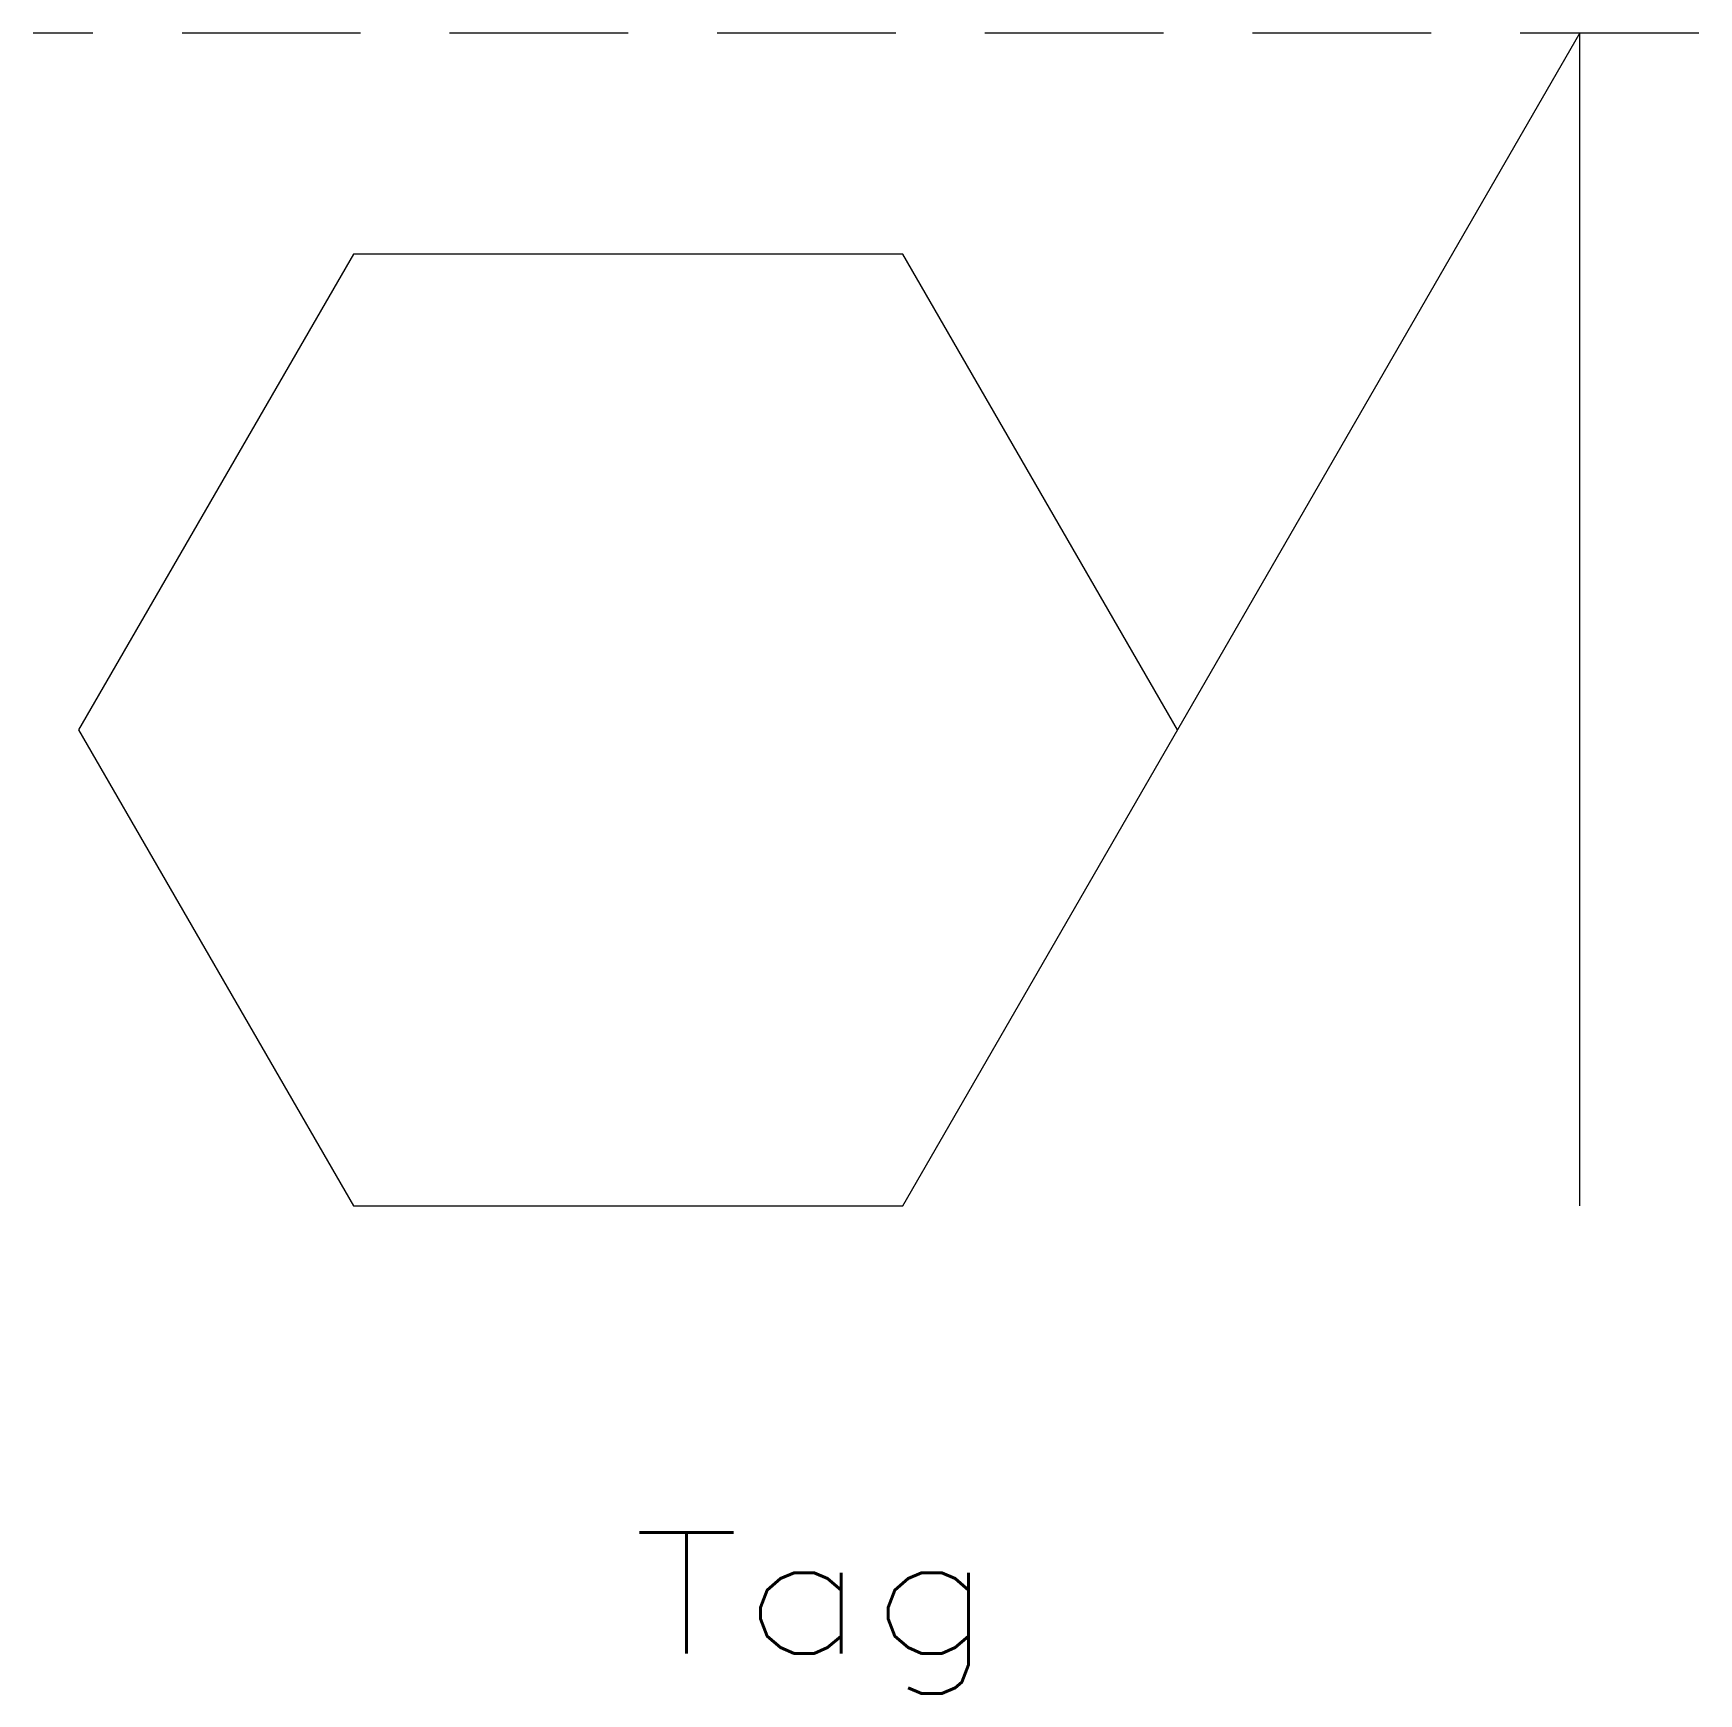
# Model space of a CAD drawing. Header units: inches. Extents: x -6.2 to 11.2, y -10.1 to 7.3.
import ezdxf
from ezdxf.enums import TextEntityAlignment as Align

# ---------------------------------------------------------------- set-up
doc = ezdxf.new("R2010")
doc.units = ezdxf.units.IN
doc.header["$LTSCALE"] = 7.5
doc.header["$MEASUREMENT"] = 0
doc.linetypes.add('HIDDEN', pattern=[0.375, 0.25, -0.125])
doc.layers.get('0').update_dxf_attribs({"lineweight": 0})
doc.styles.add('STANDARD1', font='TXT.SHX')

msp = doc.modelspace()

# ---------------------------------------------------------------- linework, layer by layer
at = {"linetype": 'HIDDEN'}
msp.add_line((11.25, 7.321), (-6.25, 7.321), dxfattribs=at)
for p, q in [((2.887, -5), (10, 7.321)), ((10, -5), (10, 7.321)), ((-2.887, 5), (-5.774, 0)), ((2.887, 5), (-2.887, 5)), ((5.774, 0), (2.887, 5)), ((-5.774, 0), (-2.887, -5)), ((-2.887, -5), (2.887, -5))]:
    msp.add_line(p, q)

# ---------------------------------------------------------------- texts
at = {"color": 7, "linetype": 'Continuous', "style": 'STANDARD1', "width": 1.166667}
msp.add_text('Tag', height=1.27, dxfattribs=at).set_placement((0.051, -9.705), (3.861, -9.705), align=Align.FIT)

doc.saveas('drawing.dxf')
